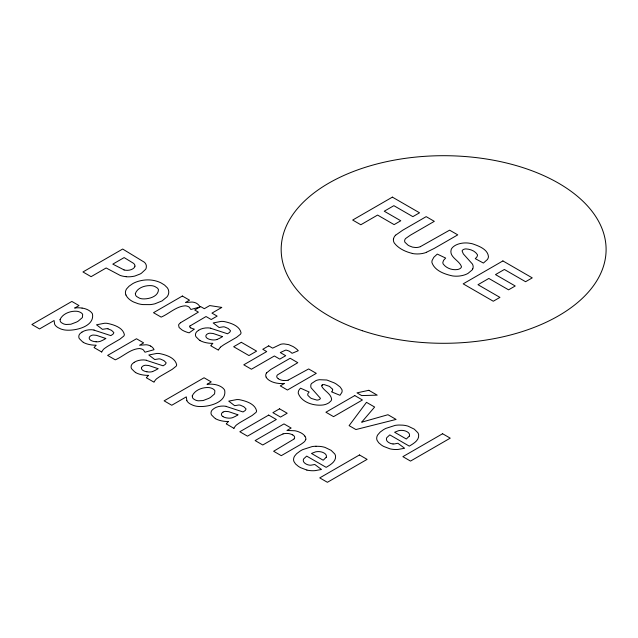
<?xml version="1.0" encoding="UTF-8"?>
<svg xmlns="http://www.w3.org/2000/svg" width="638" height="638" viewBox="0 0 638 638"><rect width="100%" height="100%" fill="white"/><g stroke="black" fill="none" stroke-linecap="round" stroke-linejoin="round"><path stroke-width="0.96" d="M266.628 372.879L270.855 369.418L290.154 358.261L297.794 362.679L277.506 374.873A5.862 3.381 0 0 0 276.868 377.146A6.244 3.605 0 0 0 278.28 378.701M395.656 235.167L402.602 230.286L426.184 216.641L434.319 221.338L410.314 235.223L405.601 238.532A9.179 5.303 0 0 0 404.699 241.547A8.358 4.825 0 0 0 404.963 242.273L408.001 245.151A20.671 11.931 0 0 0 409.229 245.845L412.483 247.113L415.609 247.512A7.919 4.57 0 0 0 420.346 246.683M190.052 325.938L206.042 316.536L211.218 319.526L217.143 316.113L211.96 313.122L221.825 307.42L209.743 305.57L204.312 308.704L200.611 306.567L194.694 309.988L198.394 312.126L180.482 322.748M81.919 332.103L80.133 333.538A10.958 6.324 0 0 0 78.889 335.787L78.809 336.84A11.444 6.611 0 0 0 79.319 338.611L82.358 341.633A21.086 12.178 0 0 0 83.395 342.279M134.211 362.296L132.425 363.732A10.958 6.324 0 0 0 131.181 365.981L131.101 367.033A11.444 6.611 0 0 0 131.611 368.796L134.642 371.826A21.086 12.178 0 0 0 135.687 372.472M198.585 330.253L196.799 331.688A10.958 6.324 0 0 0 195.563 333.937L195.483 334.99A11.444 6.611 0 0 0 195.994 336.76L199.024 339.783A21.086 12.178 0 0 0 200.069 340.429M74.805 308.002L79.008 305.57L71.855 301.439L31.9 324.511L39.548 328.929L54.086 320.531L54.661 324.303A13.494 7.792 0 0 0 58.233 327.725L60.849 328.977A14.379 8.302 0 0 0 64.597 329.958C74.223 331.409 94.942 326.831 92.454 313.928A14.419 8.326 0 0 0 90.748 311.783L89.767 311.001A16.692 9.634 0 0 0 88.61 310.259A14.164 8.174 0 0 0 82.063 308.066M223.053 412.1L223.475 411.877A4.314 2.488 0 0 1 225.429 411.374L228.667 411.662L236.1 414.174A42.116 24.316 0 0 0 237.328 414.572L238.11 414.796L236.586 415.681A58.138 33.567 0 0 1 235.31 416.399L232.583 417.659A6.914 3.987 0 0 1 228.308 418.105L226.801 417.93A8.326 4.809 0 0 1 222.941 416.598M420.338 246.675L449.615 230.166L457.757 234.864L434.303 248.381L426.559 252.217M217.04 339.48L219.767 338.212A58.138 33.567 0 0 0 221.043 337.494L222.566 336.617L221.793 336.385A42.116 24.316 0 0 1 220.557 335.995L213.124 333.483L209.886 333.188A4.314 2.488 0 0 0 207.932 333.698L207.509 333.913A5.527 3.19 0 0 0 205.883 336.011A6.308 3.645 0 0 0 205.891 336.346A5.423 3.134 0 0 0 206.856 338.004L207.422 338.403A8.326 4.809 0 0 0 211.266 339.743L212.765 339.926A6.914 3.987 0 0 0 217.056 339.496M152.665 371.523L155.385 370.255A58.138 33.567 0 0 0 156.669 369.538L158.192 368.66L157.411 368.429A42.116 24.316 0 0 1 156.182 368.038L148.75 365.526L145.512 365.231A4.314 2.488 0 0 0 143.558 365.741L143.135 365.957A5.527 3.19 0 0 0 141.5 368.054M283.057 433.944L277.578 436.464L262.768 444.989L255.128 440.571L283.982 423.911L291.135 428.042L286.933 430.475L294.86 430.762A14.921 8.613 0 0 1 298.257 431.655L300.562 432.652A16.133 9.315 0 0 1 304.972 436.201M363.014 421.806L387.952 414.724L396.094 419.429L355.908 429.549L349.114 425.634L366.491 402.339L374.634 407.036L361.642 422.228L362.504 421.965M288.145 380.136L308.648 368.947L316.296 373.358L287.435 390.017L280.281 385.886L284.572 383.414A16.237 9.379 0 0 1 270.073 380.83A15.089 8.717 0 0 1 266.11 377.13M315.985 446.249L319.79 446.385A16.891 9.753 0 0 1 324.997 447.397L331.13 450.356L334.695 453.889A16.692 9.642 0 0 1 335.54 456.058C336.186 461.649 330.221 464.887 326.162 467.343L306.679 456.098L303.656 458.913A8.557 4.944 0 0 0 303.289 460.229L303.361 461.003A8.19 4.729 0 0 0 304.493 462.885L305.275 463.515A10.32 5.957 0 0 0 306.136 464.041A7.098 4.099 0 0 0 309.909 465.182A5.742 3.31 0 0 0 311.041 465.174L314.813 464.496L321.48 469.48L315.052 470.653A16.094 9.291 0 0 1 306.878 470.078M96.099 341.785L94.591 341.601A8.326 4.809 0 0 1 90.732 340.269L90.189 339.855A5.423 3.134 0 0 1 89.216 338.196A6.308 3.645 0 0 1 89.224 337.861A5.527 3.19 0 0 1 90.835 335.763L91.266 335.548A4.314 2.488 0 0 1 93.22 335.038L96.458 335.333L103.89 337.845A42.116 24.316 0 0 0 105.118 338.244L105.9 338.467L104.377 339.344A58.138 33.567 0 0 1 103.101 340.062L100.373 341.33A6.914 3.987 0 0 1 96.099 341.769M146.884 371.787L148.391 371.97A6.914 3.987 0 0 0 152.681 371.539M412.347 253.414C405.624 251.827 398.598 248.637 394.332 243.046A17.051 9.841 0 0 1 393.439 239.003M210.668 328.275L227.503 333.77L229.632 332.374L230.454 331.026A3.158 1.826 0 0 0 230.39 330.588L228.213 328.498L224.68 326.975A4.618 2.664 0 0 0 223.244 326.823L219.113 327.501L213.196 322.948L221.155 321.408A12.648 7.305 0 0 1 223.659 321.456C230.063 322.732 239.529 325.5 241.044 332.741A8.39 4.841 0 0 1 240.709 333.818A6.643 3.836 0 0 1 240.43 334.248L236.578 337.319L225.916 343.515A76.919 44.413 0 0 0 223.763 344.799L221.083 346.665A13.661 7.887 0 0 0 220.525 347.168M94.001 330.125L110.829 335.62L112.966 334.224L113.787 332.876A3.158 1.826 0 0 0 113.723 332.438L111.546 330.356L108.013 328.833M146.293 360.318L163.121 365.813L165.258 364.41L166.079 363.07A3.158 1.826 0 0 0 166.016 362.631L163.838 360.542L160.305 359.019A4.618 2.664 0 0 0 158.87 358.867L154.739 359.545L148.814 354.991L156.781 353.444A12.648 7.305 0 0 1 159.277 353.5C165.689 354.768 175.147 357.543 176.662 364.776A8.39 4.841 0 0 1 176.335 365.861A6.643 3.836 0 0 1 176.048 366.292L172.204 369.354L161.534 375.559A76.919 44.413 0 0 0 159.38 376.843L156.709 378.709A13.661 7.887 0 0 0 156.15 379.211A21.899 12.64 0 0 0 154.037 382.194L146.349 377.776A20.496 11.835 0 0 1 146.692 377.345L148.351 375.527A5.917 3.413 0 0 0 148.471 375.391M226.211 406.454L243.038 411.949L245.175 410.553L245.989 409.205A3.158 1.826 0 0 0 245.933 408.767L243.756 406.685L240.223 405.162A4.618 2.664 0 0 0 238.787 405.002L234.656 405.688L228.731 401.127L236.698 399.587A12.648 7.305 0 0 1 239.194 399.643C245.606 400.911 255.064 403.679 256.58 410.92A8.39 4.841 0 0 1 256.245 411.996A6.643 3.836 0 0 1 255.966 412.435L252.122 415.498L241.451 421.694A76.919 44.413 0 0 0 239.298 422.986L236.626 424.852A13.661 7.887 0 0 0 236.068 425.347A21.899 12.64 0 0 0 233.955 428.337M306.878 470.07L300.594 467.67A29.795 17.202 0 0 1 298.249 466.234L295.585 463.985L294.022 461.657A15.767 9.099 0 0 1 293.576 459.256L293.767 458.028A19.403 11.197 0 0 1 294.628 456.082L296.566 453.738L300.171 451.034A36.358 20.99 0 0 1 302.723 449.615L312.094 446.592A17.944 10.36 0 0 1 315.985 446.249M124.099 269.93L112.806 264.132L124.147 257.585L133.462 263.279A7.951 4.594 0 0 1 134.929 266.15M190.73 327.916L192.796 328.714A26.517 15.312 0 0 0 194.311 329.144L189.143 332.845A21.74 12.553 0 0 1 182.125 330.029L179.111 327.525L178.576 324.957A10.734 6.197 0 0 1 180.538 322.772M101.705 352.001L94.057 347.582A20.496 11.835 0 0 1 94.4 347.152L96.059 345.341A5.917 3.413 0 0 0 96.178 345.198A18.159 10.487 0 0 1 83.251 342.375M233.915 428.329L226.267 423.911A20.496 11.835 0 0 1 226.61 423.48L228.268 421.67A5.917 3.413 0 0 0 228.388 421.527M222.957 416.59L222.399 416.183A5.423 3.134 0 0 1 221.426 414.525A6.308 3.645 0 0 1 221.434 414.19A5.527 3.19 0 0 1 223.037 412.092M278.264 378.709L278.447 378.836A8.621 4.976 0 0 0 283.376 380.487M125.965 295.011L126.356 295.793A23.582 13.613 0 0 0 131.572 300.897A25.113 14.499 0 0 0 133.701 302.037L138.063 303.672A19.044 10.998 0 0 0 142.848 304.581L150.105 304.621A20.097 11.604 0 0 0 155.018 303.768L162.092 300.897L167.02 296.853A19.834 11.452 0 0 0 168.472 294.046L168.615 293.456A21.429 12.369 0 0 0 168.735 291.654L168.56 290.465A18.973 10.958 0 0 0 167.212 287.666L164.564 285.074L161.286 283.041A21.796 12.585 0 0 0 152.849 280.289A18.271 10.543 0 0 0 143.446 280.194L142.091 280.417A22.697 13.103 0 0 0 132.792 283.599L129.091 286.183L126.659 288.823A18.917 10.918 0 0 0 126.013 289.979A17.425 10.064 0 0 0 125.949 295.011M266.174 377.114L266.054 376.859A10.814 6.244 0 0 1 266.604 372.879M186.862 400.632L186.296 396.86L171.758 405.258L164.11 400.839L204.064 377.776L211.218 381.899L207.015 384.331A15.631 9.028 0 0 1 214.256 384.427A14.164 8.174 0 0 1 220.812 386.596A16.692 9.634 0 0 1 221.976 387.33L222.957 388.111A14.419 8.326 0 0 1 224.664 390.257C227.152 403.16 206.433 407.738 196.807 406.286A14.379 8.302 0 0 1 193.059 405.305L190.419 404.069A13.494 7.792 0 0 1 186.814 400.64M332.589 389.276L329.487 386.389L324.16 384.578A2.576 1.491 0 0 0 322.365 384.945M472.774 268.845A15.894 9.171 0 0 0 472.399 264.012L463.34 253.916L462.095 250.949A4.139 2.393 0 0 1 463.092 249.729A4.873 2.815 0 0 1 463.659 249.426L463.858 249.338A3.94 2.273 0 0 1 465.915 248.908C470.174 249.131 475.135 250.846 477.391 254.666A6.316 3.645 0 0 1 477.487 255.32L476.929 256.923L475.27 258.653L483.405 263.063L487.384 259.53A15.926 9.195 0 0 0 488.461 256.635C487.703 249.179 478.915 246.085 472.734 243.891A19.499 11.261 0 0 0 471.019 243.485L468.747 243.118A14.53 8.39 0 0 0 462.63 243.118A15.033 8.677 0 0 0 455.58 245.223A16.724 9.65 0 0 0 454.104 246.156L453.147 246.898A14.331 8.278 0 0 0 451.241 249.362C448.785 257.162 459.264 260.248 461.449 266.572A4.562 2.632 0 0 1 461.434 266.844A5.128 2.959 0 0 1 460.062 268.558A6.5 3.756 0 0 1 459.623 268.813A6.093 3.517 0 0 1 457.406 269.547C452.254 270.321 446.385 268.303 443.258 264.068A9.562 5.519 0 0 1 442.939 263.231A9.076 5.24 0 0 1 442.852 262.377L443.601 260.296L445.667 258.079L437.285 254.091L433.792 257.305L432.093 260.535A17.505 10.104 0 0 0 431.966 262.689C434.861 270.839 444.654 274.188 452.454 275.911A15.719 9.076 0 0 0 459.759 275.975L460.357 275.887A16.668 9.618 0 0 0 468.021 273.391L472.072 270.01A13.382 7.728 0 0 0 472.742 268.837M426.639 252.281A16.293 9.411 0 0 1 412.292 253.509M393.534 239.011A15.751 9.091 0 0 1 395.608 235.151M126.117 276.733A15.591 9.004 0 0 0 133.358 276.342A13.725 7.927 0 0 0 134.793 276.063L139.913 274.093A27.171 15.687 0 0 0 141.405 273.247L145.639 269.316A14.124 8.158 0 0 0 146.238 267.808L146.357 265.958A14.371 8.294 0 0 0 144.427 262.274L122.671 249.035L82.956 271.963L91.098 276.661L106.147 267.976L120.127 275.401A16.421 9.482 0 0 0 126.133 276.669M124.051 269.986A7.688 4.442 0 0 0 132.592 268.973A10.025 5.79 0 0 0 133.079 268.638L133.725 268.143A6.962 4.019 0 0 0 134.913 266.15M190.77 327.884A2.767 1.603 0 0 1 189.941 325.906M220.493 347.16A21.899 12.64 0 0 0 218.419 350.15L210.723 345.732A20.496 11.835 0 0 1 211.074 345.302L212.733 343.483A5.917 3.413 0 0 0 212.853 343.348A18.159 10.487 0 0 1 199.917 340.525M198.633 330.277A11.516 6.651 0 0 1 210.739 328.139M288.161 380.16A7.983 4.61 0 0 1 283.392 380.447M332.613 389.276A6.539 3.772 0 0 1 332.015 391.381L331.593 391.868L339.974 395.289L341.864 392.426A13.175 7.608 0 0 0 341.912 389.595L340.174 387.019L336.505 384.204A44.724 25.823 0 0 0 334.328 382.928L326.871 380.017L319.439 379.714A10.958 6.324 0 0 0 316.025 380.559L311.623 383.446A9.985 5.766 0 0 0 310.842 384.889L310.794 386.843A10.344 5.973 0 0 0 311.2 387.928L320.396 398.272A3.015 1.739 0 0 1 319.574 399.364A4.386 2.536 0 0 1 319.144 399.611L318.976 399.683A3.469 2.002 0 0 1 316.839 400.074L311.583 398.527A19.858 11.468 0 0 1 310.523 397.937L307.939 395.448A6.388 3.684 0 0 1 307.811 395.066A6.978 4.027 0 0 1 308.058 393.359L309.143 392.011L300.514 388.167L299.246 389.682A15.304 8.836 0 0 0 298.257 393.255C301.599 402.538 313.968 406.135 323.067 404.978A11.715 6.763 0 0 0 326.68 403.974L327.749 403.471A14.514 8.382 0 0 0 329.112 402.658L330.923 400.967A9.155 5.287 0 0 0 331.608 399.149C330.803 393.295 323.921 390.95 321.568 385.99A2.393 1.38 0 0 1 322.142 385.073M322.15 385.073A2.807 1.619 0 0 1 322.373 384.945M393.032 443.96A7.098 4.099 0 0 1 389.284 442.804A10.32 5.957 0 0 1 388.398 442.293L387.617 441.663A8.19 4.729 0 0 1 386.484 439.789L386.421 439.008A8.557 4.944 0 0 1 386.78 437.692L389.802 434.877L409.285 446.129C413.344 443.665 419.31 440.435 418.664 434.845A16.692 9.642 0 0 0 417.826 432.668L414.253 429.135L408.121 426.176A16.891 9.753 0 0 0 402.913 425.163L399.109 425.036A17.944 10.36 0 0 0 395.217 425.371L385.846 428.401A36.358 20.99 0 0 0 383.294 429.821L380.2 432.062L377.752 434.869A19.403 11.197 0 0 0 376.891 436.807L376.699 438.035A15.767 9.099 0 0 0 377.146 440.435L378.709 442.764L381.372 445.021A29.795 17.202 0 0 0 383.725 446.456L390.001 448.849A16.094 9.291 0 0 0 398.176 449.431L404.604 448.267L397.937 443.282L394.164 443.96A5.742 3.31 0 0 1 393.04 443.928M74.798 307.987A15.631 9.028 0 0 1 82.047 308.09M101.745 352.001A21.899 12.64 0 0 1 103.827 349.01A13.661 7.887 0 0 1 104.417 348.523L107.096 346.657A76.919 44.413 0 0 1 109.242 345.365L119.912 339.169L123.756 336.098A6.643 3.836 0 0 0 124.035 335.668A8.39 4.841 0 0 0 124.37 334.591C122.855 327.35 113.397 324.582 106.985 323.314A12.648 7.305 0 0 0 104.488 323.259L96.521 324.798L102.447 329.352L106.578 328.674A4.618 2.664 0 0 1 108.013 328.833M81.967 332.127A11.516 6.651 0 0 1 94.065 329.99M150.664 346.091A7.8 4.506 0 0 0 146.844 344.839A6.89 3.98 0 0 0 145.919 344.775L139.562 345.238L143.638 342.885L136.484 338.754L107.623 355.414L115.271 359.832C123.246 356.506 130.272 349.034 139.347 348.547A5.662 3.27 0 0 1 142.8 349.536A5.957 3.437 0 0 1 143.375 349.903L144.986 352.216L154.021 349.704A12.84 7.417 0 0 0 150.704 346.067M148.471 375.359A18.159 10.487 0 0 1 135.543 372.568M134.259 362.32A11.516 6.651 0 0 1 146.357 360.183M141.516 368.381A6.308 3.645 0 0 1 141.516 368.054M141.508 368.381A5.423 3.134 0 0 0 142.481 370.048L143.048 370.447A8.326 4.809 0 0 0 146.892 371.779M228.388 421.503A18.159 10.487 0 0 1 215.453 418.703M215.604 418.616A21.086 12.178 0 0 1 214.559 417.97L211.529 414.939A11.444 6.611 0 0 1 211.019 413.169L211.098 412.116A10.958 6.324 0 0 1 212.342 409.867L214.129 408.432A11.516 6.651 0 0 1 226.275 406.318M294.038 438.84A5.527 3.19 0 0 1 293.647 439.271L273.622 451.257L281.27 455.668L299.262 445.284A58.576 33.814 0 0 0 301.495 443.928L303.816 442.23A12.186 7.034 0 0 0 305.754 439.359M292.698 434.869A6.252 3.605 0 0 1 294.166 438.872M283.009 433.88A8.294 4.785 0 0 1 292.611 434.917M304.868 436.225A11.444 6.611 0 0 1 305.833 439.367M135.344 293.592L135.591 295.035A8.438 4.873 0 0 0 136.715 296.566L139.523 298.193A8.398 4.849 0 0 0 142.17 298.839C148.144 299.405 158.216 296.877 158.463 289.764A8.438 4.873 0 0 0 157.243 287.961L154.835 286.502A8.485 4.897 0 0 0 151.78 285.688C145.751 285.106 137.489 287.387 135.344 293.592M60.052 319.55L60.283 321.233A7.504 4.33 0 0 0 61.423 322.661L63.353 323.785A7.178 4.147 0 0 0 66.105 324.479L70.882 324.24L76.52 322.07A36.167 20.887 0 0 0 78.314 321.058L82.374 317.565L82.677 314.494A7.233 4.179 0 0 0 81.576 313.122L81.01 312.716A9.044 5.224 0 0 0 79.989 312.157L79.24 311.846A7.624 4.402 0 0 0 76.759 311.256C70.515 310.754 62.676 313.585 60.052 319.55M192.253 395.879L192.493 397.562A7.504 4.33 0 0 0 193.625 398.989L195.563 400.114A7.178 4.147 0 0 0 198.314 400.808L203.091 400.568L208.73 398.399A36.167 20.887 0 0 0 210.524 397.394L214.583 393.901L214.886 390.823A7.233 4.179 0 0 0 213.786 389.451L213.22 389.052A9.044 5.224 0 0 0 212.199 388.486L211.449 388.175A7.624 4.402 0 0 0 208.969 387.585C202.724 387.091 194.885 389.914 192.253 395.879M326.201 457.318L323.203 460.229L311.496 453.466L315.475 451.903A8.015 4.625 0 0 1 317.58 451.624A8.597 4.96 0 0 1 318.864 451.616L319.279 451.632A7.568 4.37 0 0 1 322.349 452.246L323.386 452.669A9.777 5.646 0 0 1 324.327 453.195L324.854 453.554A7.648 4.418 0 0 1 326.337 455.636L326.409 456.345A7.385 4.259 0 0 1 326.201 457.318M409.325 436.097L406.326 439.008L394.619 432.253L398.598 430.682A8.015 4.625 0 0 1 400.704 430.403A8.597 4.96 0 0 1 401.988 430.395L402.403 430.419A7.568 4.37 0 0 1 405.473 431.025L406.51 431.455A9.777 5.646 0 0 1 407.451 431.974L407.977 432.341A7.648 4.418 0 0 1 409.46 434.422L409.532 435.132A7.385 4.259 0 0 1 409.325 436.097M182.364 296.032L153.503 312.692L161.151 317.11C169.118 313.784 176.152 306.312 185.227 305.825A5.662 3.27 0 0 1 188.681 306.822A5.957 3.437 0 0 1 189.255 307.181L190.866 309.494L199.901 306.982A12.84 7.417 0 0 0 196.584 303.345A7.8 4.506 0 0 0 192.724 302.117A6.89 3.98 0 0 0 191.799 302.053L185.443 302.516L189.518 300.163L182.364 296.032M392.394 197.126L352.678 220.054L360.821 224.759L377.592 215.07L394.117 224.616L400.776 220.772L384.251 211.226L393.869 205.675L412.866 216.641L419.525 212.797L392.394 197.126M241.316 342.311L233.667 346.729L248.956 355.557L256.604 351.139L241.316 342.311M268.694 345.876L262.768 349.289L266.716 351.57L243.78 364.816L251.428 369.227L274.364 355.988L279.795 359.114L285.712 355.701L280.281 352.567L285.529 350.166A2.329 1.34 0 0 1 285.912 350.142A2.672 1.547 0 0 1 286.47 350.166L289.022 351.059A21.19 12.234 0 0 1 292.052 353.316L298.289 350.717A29.117 16.811 0 0 0 292.994 346.514L288.663 344.632L284.03 343.914A7.664 4.426 0 0 0 280.64 344.297L272.641 348.149L268.694 345.876M502.896 260.926L463.18 283.854L493.278 301.232L499.937 297.388L477.982 284.707L488.836 278.447L508.566 289.835L515.225 285.991L495.495 274.595L504.371 269.475L525.584 281.717L532.244 277.873L502.896 260.926M268.694 415.083L239.832 431.743L247.48 436.161L276.342 419.501L268.694 415.083M279.548 408.814L272.889 412.658L280.529 417.077L287.188 413.233L279.548 408.814M354.776 395.576L325.914 412.236L333.562 416.646L362.424 399.986L354.776 395.576M359.465 454.958L319.75 477.886L327.398 482.296L367.105 459.368L359.465 454.958M442.589 433.736L402.873 456.664L410.521 461.083L450.229 438.154L442.589 433.736M368.836 390.304L356.993 392.864L361.682 395.576L377.217 395.145L368.836 390.304M362.4 330.731A162.467 93.802 0 0 0 606.1 249.498A162.467 93.802 0 0 0 362.4 168.265A162.467 93.802 0 0 0 362.4 330.731"/></g></svg>
